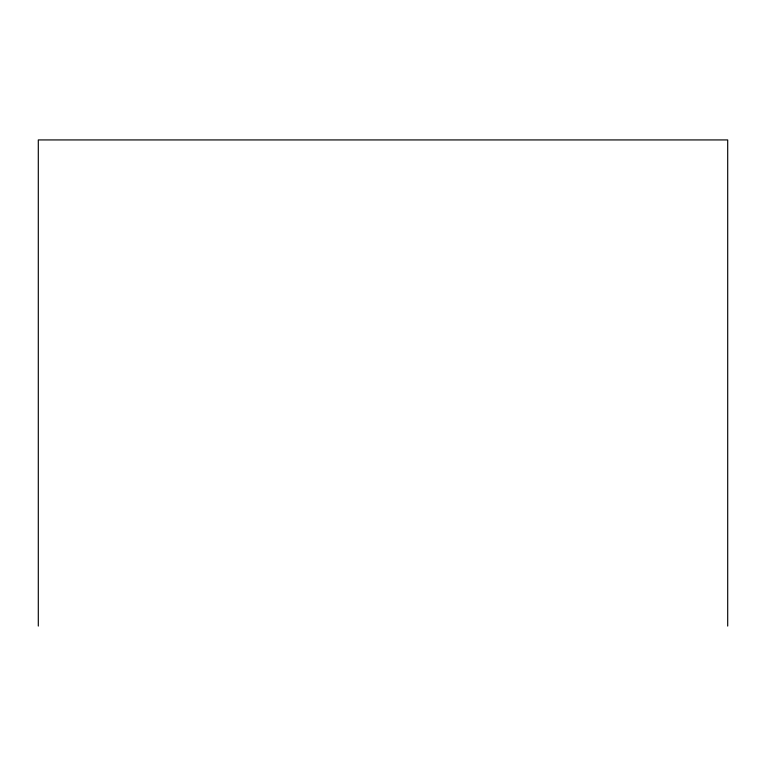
<?xml version="1.0" encoding="UTF-8"?>
<svg xmlns="http://www.w3.org/2000/svg" width="766" height="766" viewBox="0 0 766 766"><rect width="100%" height="100%" fill="white"/><g stroke="black" fill="none" stroke-linecap="round" stroke-linejoin="round"><path stroke-width="1.15" d="M727.7 626.071L727.7 139.929L38.3 139.929L38.3 626.071"/></g></svg>
